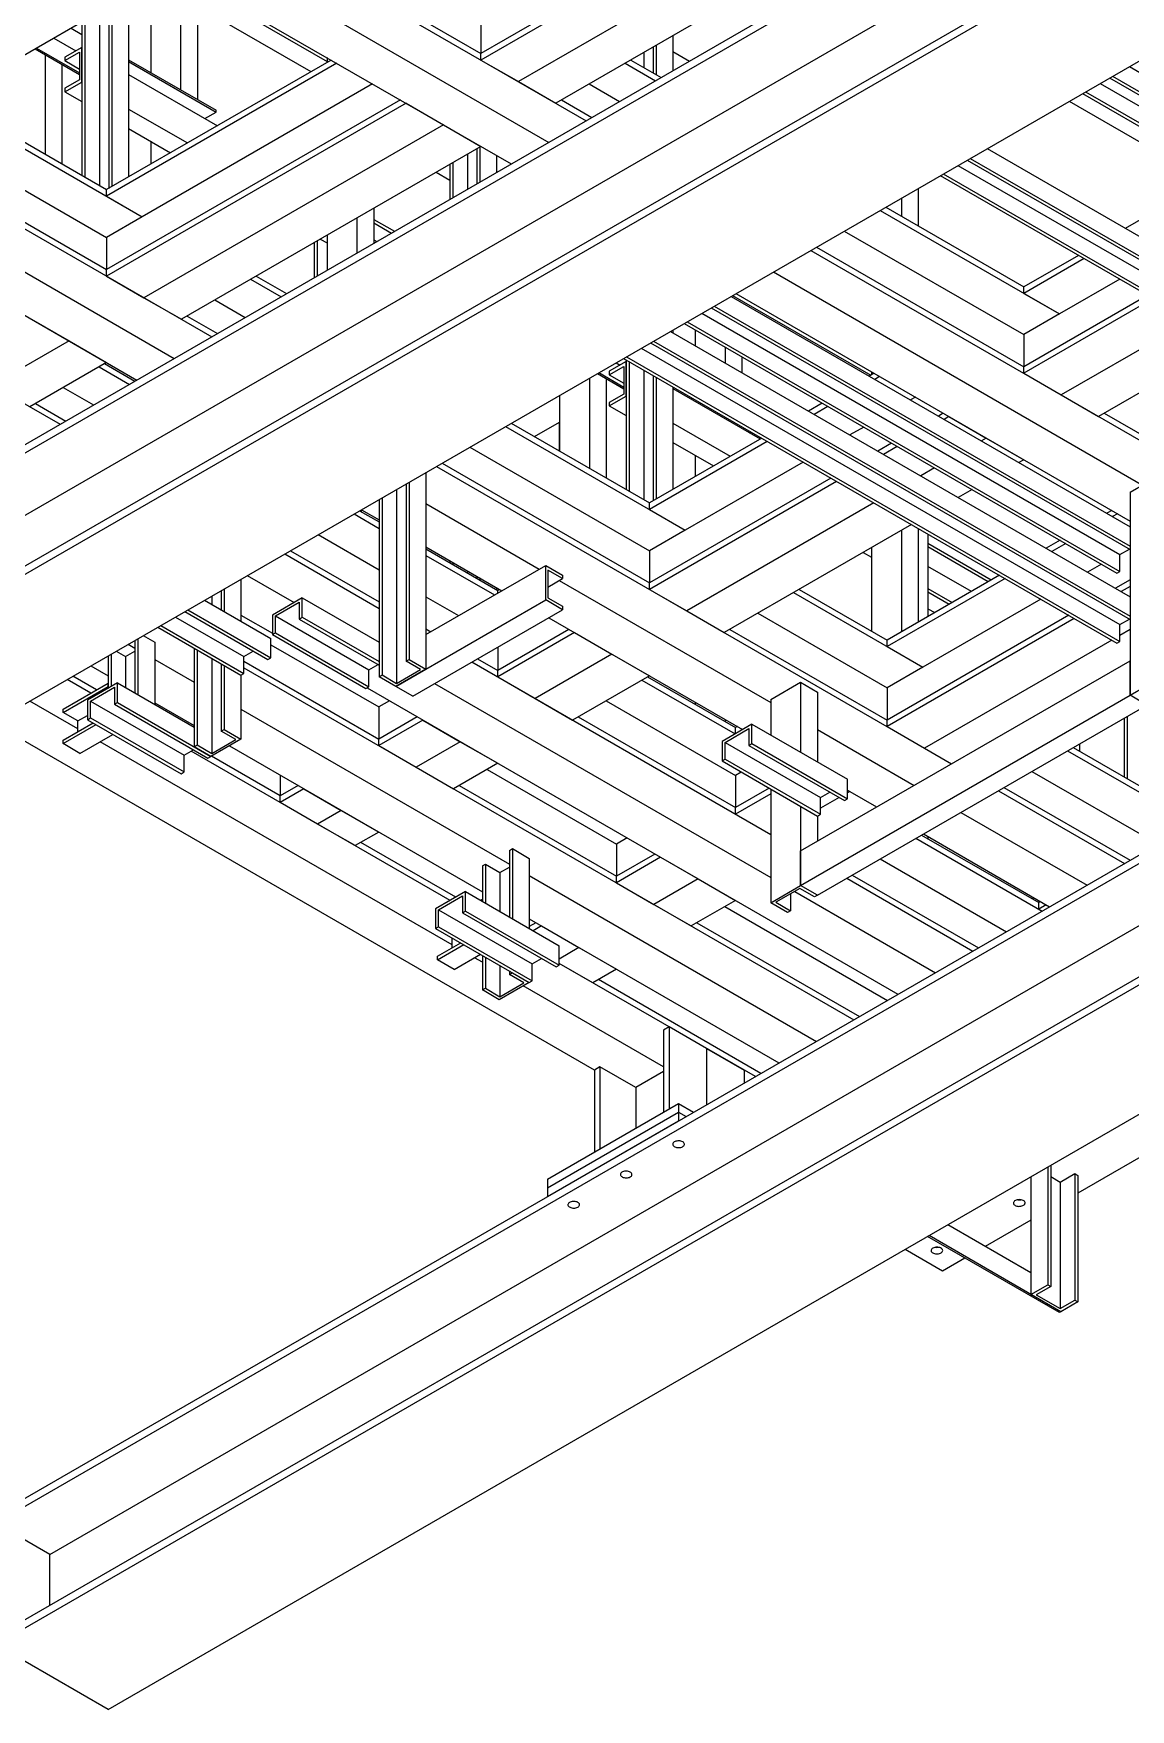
# Model space of a CAD drawing. Header units: millimetres. Extents: x 0 to 16187, y -20471 to 6290.
# Drawn here: x 7737.7 to 7841.3, y 2769.7 to 2928 of the extents above; entities that cross this region are included whole.
import ezdxf

# ---------------------------------------------------------------- set-up
doc = ezdxf.new("R2010")
doc.units = ezdxf.units.MM

msp = doc.modelspace()

# ---------------------------------------------------------------- linework, layer by layer
at = {"color": 7, "linetype": 'Continuous', "lineweight": 25}
for p, q in [((7856.23176, 2994.9118), (7684.36946, 2895.6978)), ((7647.90042, 2837.82282), (7835.81405, 2946.30304)), ((7647.90042, 2837.0471), (7835.81405, 2945.52733)), ((7653.00927, 2834.09783), (7840.9229, 2942.57806)), ((7758.49201, 2938.48784), (7779.91726, 2926.11931)), ((7803.78203, 2939.89615), (7779.91726, 2926.11931)), ((7804.31244, 2939.58995), (7779.91726, 2925.50691)), ((7757.96159, 2938.18164), (7789.85372, 2919.77071)), ((7807.84798, 2937.54893), (7783.45279, 2923.46589)), ((7754.42606, 2936.14062), (7786.31818, 2917.72969)), ((7811.38351, 2935.50791), (7786.98833, 2921.42487)), ((7647.90042, 2826.35042), (7835.81405, 2934.83065)), ((7647.90042, 2825.5747), (7835.81405, 2934.05493)), ((7750.57761, 2933.91896), (7765.38621, 2925.37014)), ((7750.89053, 2934.0996), (7782.78265, 2915.68867)), ((7748.73385, 2932.85458), (7748.73385, 2924.32975)), ((7748.98662, 2933.0005), (7763.87007, 2924.40847)), ((7744.77405, 2930.56864), (7744.77405, 2913.38457)), ((7745.05689, 2930.73192), (7745.05689, 2913.54785)), ((7746.64788, 2931.65038), (7746.64788, 2914.46631)), ((7751.56228, 2931.51361), (7751.56228, 2922.69693)), ((7753.15327, 2930.59515), (7753.15327, 2921.77847)), ((7742.22847, 2929.0991), (7742.22847, 2914.60918)), ((7742.51131, 2929.26238), (7742.51131, 2914.4459)), ((7743.89017, 2930.05838), (7743.89017, 2913.6499)), ((7779.91726, 2929.16156), (7779.91726, 2926.11931)), ((7658.50702, 2819.45164), (7846.42065, 2927.93187)), ((7739.58254, 2927.57164), (7741.66491, 2926.36951)), ((7741.20889, 2928.51051), (7742.22847, 2927.92192)), ((7798.05455, 2927.81326), (7798.05455, 2924.50495)), ((7737.81451, 2926.55098), (7742.01634, 2924.12532)), ((7737.95593, 2926.63262), (7742.01634, 2924.2886)), ((7738.76364, 2926.00305), (7738.76364, 2916.60938)), ((7742.22847, 2926.69484), (7740.63748, 2925.77639)), ((7740.63748, 2925.44977), (7742.01634, 2926.24577)), ((7740.63748, 2925.77639), (7740.63748, 2925.44977)), ((7742.01634, 2926.24577), (7742.01634, 2923.63284)), ((7742.22847, 2923.42868), (7742.22847, 2926.69484)), ((7779.91726, 2925.50691), (7779.91726, 2926.11931)), ((7795.29683, 2926.22126), (7795.29683, 2924.79388)), ((7796.18072, 2926.73152), (7796.18072, 2924.28362)), ((7796.46356, 2926.8948), (7796.46356, 2924.12034)), ((7798.05455, 2926.31223), (7799.61987, 2925.40859)), ((7740.35463, 2925.08459), (7740.35463, 2915.69093)), ((7740.63748, 2925.44977), (7742.01634, 2924.65377)), ((7765.77397, 2925.50757), (7744.56192, 2913.26211)), ((7766.30439, 2925.20137), (7744.56192, 2912.64971)), ((7746.64788, 2925.53395), (7754.92103, 2920.75796)), ((7746.64788, 2925.37064), (7754.92103, 2920.59466)), ((7765.38621, 2925.73142), (7765.38621, 2925.28372)), ((7779.91726, 2925.50691), (7783.45279, 2923.46589)), ((7793.53013, 2925.20137), (7796.39552, 2923.54721)), ((7794.06054, 2925.50757), (7796.92594, 2923.85341)), ((7841.15465, 2924.89187), (7884.74584, 2899.72721)), ((7742.01634, 2923.63284), (7740.63748, 2922.83684)), ((7740.63748, 2922.51022), (7742.22847, 2923.42868)), ((7740.63748, 2922.83684), (7740.63748, 2922.51022)), ((7746.64788, 2924.14357), (7755.02954, 2919.30494)), ((7769.68083, 2923.25219), (7747.93835, 2910.70053)), ((7783.45279, 2923.46589), (7786.98833, 2921.42487)), ((7790.15369, 2923.25219), (7793.01908, 2921.59804)), ((7838.3969, 2923.29986), (7883.79125, 2897.09426)), ((7839.28056, 2923.80998), (7886.05399, 2896.80826)), ((7839.5634, 2923.97326), (7886.33683, 2896.97154)), ((7729.14806, 2921.54794), (7747.93835, 2910.70053)), ((7729.67847, 2921.85414), (7744.56192, 2913.26211)), ((7740.63748, 2922.51022), (7742.22847, 2921.59176)), ((7772.31577, 2921.73107), (7744.56192, 2905.70911)), ((7772.84619, 2921.42487), (7744.56192, 2905.0967)), ((7772.84619, 2921.42487), (7776.38173, 2919.38384)), ((7787.51874, 2921.73107), (7790.38413, 2920.07691)), ((7835.46383, 2921.60663), (7871.31081, 2900.91261)), ((7836.73497, 2922.34045), (7883.5084, 2895.33872)), ((7837.01782, 2922.50373), (7883.79125, 2895.502)), ((7725.77162, 2919.59877), (7744.56192, 2908.75136)), ((7746.64788, 2920.87741), (7752.20066, 2917.67186)), ((7753.85824, 2919.98112), (7754.92103, 2920.59466)), ((7754.92103, 2920.59466), (7754.92103, 2920.75796)), ((7723.13667, 2918.07764), (7744.56192, 2905.70911)), ((7746.64788, 2919.04049), (7750.60967, 2916.7534)), ((7776.38173, 2919.38384), (7748.09745, 2903.05568)), ((7748.73385, 2917.83629), (7748.73385, 2915.67051)), ((7776.38173, 2919.38384), (7779.91726, 2917.34282)), ((7722.60625, 2917.77144), (7754.49838, 2899.36051)), ((7779.91726, 2917.34282), (7751.63299, 2901.01466)), ((7778.64447, 2916.60806), (7778.64447, 2913.29975)), ((7779.52835, 2917.11831), (7779.52835, 2913.81)), ((7779.81119, 2917.28159), (7779.81119, 2913.97328)), ((7781.40218, 2916.4856), (7781.40218, 2914.89174)), ((7827.71962, 2917.136), (7871.31081, 2891.97134)), ((7719.07072, 2915.73042), (7750.96285, 2897.31949)), ((7775.68223, 2914.898), (7776.98277, 2914.14721)), ((7776.98277, 2915.64878), (7776.98277, 2912.34047)), ((7777.26561, 2915.81206), (7777.26561, 2912.50375)), ((7823.58279, 2914.74785), (7870.35622, 2887.74613)), ((7824.96187, 2915.54398), (7870.35622, 2889.33838)), ((7825.84553, 2916.05411), (7872.61896, 2889.05238)), ((7826.12837, 2916.21739), (7872.9018, 2889.21566)), ((7715.53519, 2913.6894), (7747.42731, 2895.27847)), ((7744.56192, 2912.64971), (7744.56192, 2913.26211)), ((7821.2123, 2913.3794), (7821.2123, 2909.8332)), ((7823.29994, 2914.58457), (7870.07337, 2887.58284)), ((7848.50547, 2914.07786), (7840.76126, 2909.60722)), ((7744.56192, 2912.64971), (7747.93835, 2910.70053)), ((7769.80563, 2911.50551), (7769.80563, 2908.1972)), ((7818.14086, 2911.6063), (7831.1825, 2904.07752)), ((7819.6213, 2912.46094), (7819.6213, 2910.75166)), ((7747.93835, 2910.70053), (7744.56192, 2908.75136)), ((7768.21464, 2910.58705), (7768.21464, 2907.27874)), ((7769.80563, 2910.4535), (7771.75986, 2909.32535)), ((7769.80563, 2910.12688), (7771.47697, 2909.16204)), ((7817.61045, 2911.30009), (7834.55894, 2901.51594)), ((7708.28734, 2909.50531), (7740.17947, 2891.09437)), ((7744.56192, 2908.75136), (7744.56192, 2905.70911)), ((7764.46698, 2908.42357), (7764.46698, 2905.11526)), ((7764.75295, 2908.58866), (7765.38621, 2908.22308)), ((7765.38621, 2908.95423), (7765.38621, 2905.64592)), ((7769.80563, 2908.53489), (7770.09811, 2908.36604)), ((7814.23401, 2909.35092), (7831.1825, 2899.56677)), ((7764.18413, 2908.26028), (7764.18413, 2904.95197)), ((7811.06865, 2907.52359), (7876.05004, 2870.01064)), ((7811.59906, 2907.8298), (7831.1825, 2896.52452)), ((7836.34158, 2907.05579), (7831.1825, 2904.07752)), ((7836.872, 2906.74959), (7831.1825, 2903.46511)), ((7744.56192, 2905.0967), (7744.56192, 2905.70911)), ((7807.53311, 2905.48257), (7842.39014, 2885.36004)), ((7744.56192, 2905.0967), (7748.09745, 2903.05568)), ((7758.17479, 2904.79116), (7761.04018, 2903.13701)), ((7758.7052, 2905.09737), (7761.5706, 2903.44321)), ((7831.1825, 2903.46511), (7831.1825, 2904.07752)), ((7840.24843, 2904.80042), (7834.55894, 2901.51594)), ((7748.09745, 2903.05568), (7751.63299, 2901.01466)), ((7754.79835, 2902.84199), (7757.66375, 2901.18783)), ((7801.66341, 2902.09406), (7841.22342, 2879.25656)), ((7801.94625, 2902.25735), (7841.22342, 2879.58312)), ((7803.5375, 2903.17595), (7841.22342, 2881.42034)), ((7803.68467, 2903.26091), (7816.7263, 2895.73214)), ((7803.99758, 2903.44155), (7841.22342, 2881.95153)), ((7831.1825, 2903.46511), (7834.55894, 2901.51594)), ((7842.88338, 2903.27929), (7831.1825, 2896.52452)), ((7843.4138, 2902.97309), (7831.1825, 2895.91211)), ((7737.49085, 2901.01466), (7741.02639, 2898.97364)), ((7752.1634, 2901.32087), (7755.0288, 2899.66671)), ((7799.11782, 2900.62453), (7839.98598, 2877.03184)), ((7799.40067, 2900.78781), (7840.26882, 2877.19513)), ((7800.77975, 2901.58394), (7840.26882, 2878.78738)), ((7834.55894, 2901.51594), (7831.1825, 2899.56677)), ((7846.94933, 2900.93207), (7834.71803, 2893.87109)), ((7741.02639, 2898.97364), (7733.77854, 2894.78955)), ((7741.02639, 2898.97364), (7744.56192, 2896.93262)), ((7796.21775, 2898.95036), (7841.22342, 2872.96914)), ((7797.809, 2899.86896), (7841.22342, 2874.80636)), ((7798.05455, 2900.01071), (7798.05455, 2899.72721)), ((7800.14051, 2900.03414), (7800.14051, 2898.52301)), ((7831.1825, 2899.56677), (7831.1825, 2896.52452)), ((7850.48487, 2898.89105), (7838.25357, 2891.83007)), ((7793.38933, 2897.31754), (7839.98598, 2870.41786)), ((7793.67217, 2897.48082), (7840.26882, 2870.58115)), ((7795.05125, 2898.27695), (7840.26882, 2872.1734)), ((7795.93491, 2898.78707), (7841.22342, 2872.64258)), ((7802.96894, 2898.40133), (7802.96894, 2896.8902)), ((7804.55993, 2897.48287), (7804.55993, 2895.97174)), ((7734.09674, 2788.06274), (7922.01037, 2896.54297)), ((7734.09674, 2787.28703), (7922.01037, 2895.76726)), ((7744.56192, 2896.93262), (7737.31408, 2892.74853)), ((7743.85588, 2896.52503), (7746.72127, 2894.87088)), ((7744.38629, 2896.83123), (7747.25168, 2895.17708)), ((7790.92156, 2895.89293), (7793.423, 2894.44888)), ((7791.06298, 2895.97457), (7793.423, 2894.61216)), ((7793.63513, 2897.01841), (7792.04414, 2896.09995)), ((7792.04414, 2895.77333), (7793.423, 2896.56933)), ((7792.04414, 2896.09995), (7792.04414, 2895.77333)), ((7792.04414, 2895.77333), (7793.423, 2894.97734)), ((7792.68959, 2896.91359), (7793.07158, 2896.69308)), ((7793.423, 2896.56933), (7793.423, 2893.9564)), ((7793.63513, 2897.17564), (7793.63513, 2884.93275)), ((7793.63513, 2893.75225), (7793.63513, 2897.01841)), ((7793.91797, 2897.01236), (7793.91797, 2884.76947)), ((7795.29683, 2896.21636), (7795.29683, 2883.97347)), ((7796.18072, 2895.70611), (7796.18072, 2883.87142)), ((7817.03922, 2895.91278), (7816.57914, 2895.64718)), ((7816.79288, 2896.05498), (7816.79288, 2895.77057)), ((7831.1825, 2895.91211), (7831.1825, 2896.52452)), ((7831.1825, 2895.91211), (7834.71803, 2893.87109)), ((7740.47944, 2894.57586), (7743.34483, 2892.9217)), ((7790.17031, 2895.45924), (7790.17031, 2886.93295)), ((7791.7613, 2895.40816), (7791.7613, 2886.01449)), ((7796.46356, 2895.54282), (7796.46356, 2884.0347)), ((7798.05455, 2894.62436), (7798.05455, 2884.95316)), ((7798.05455, 2894.46713), (7806.29478, 2889.71015)), ((7817.56963, 2895.60657), (7817.10955, 2895.34097)), ((7737.84449, 2893.05473), (7740.70988, 2891.40058)), ((7739.20559, 2784.33775), (7927.11921, 2892.81798)), ((7787.34188, 2893.82642), (7787.34188, 2888.56577)), ((7793.423, 2893.9564), (7792.04414, 2893.1604)), ((7792.04414, 2892.83379), (7793.63513, 2893.75225)), ((7792.04414, 2893.1604), (7792.04414, 2892.83379)), ((7792.04414, 2892.83379), (7793.63513, 2891.91533)), ((7812.15946, 2893.09575), (7810.85064, 2892.34019)), ((7812.68988, 2892.78955), (7811.38106, 2892.03398)), ((7820.94607, 2893.6574), (7820.48599, 2893.3918)), ((7834.71803, 2893.87109), (7838.25357, 2891.83007)), ((7782.78552, 2891.19609), (7795.82716, 2883.66732)), ((7784.96716, 2889.93666), (7787.34188, 2891.30756)), ((7787.34188, 2888.56577), (7787.34188, 2891.30756)), ((7798.05455, 2891.20097), (7803.4659, 2888.07707)), ((7823.58102, 2892.13627), (7823.12094, 2891.87068)), ((7824.11143, 2891.83007), (7823.65135, 2891.56447)), ((7824.11143, 2891.83007), (7827.64697, 2889.78905)), ((7838.78398, 2892.13627), (7853.63314, 2883.56404)), ((7782.25511, 2890.88989), (7799.2036, 2881.10574)), ((7806.43096, 2889.78876), (7795.82716, 2883.66732)), ((7806.96138, 2889.48256), (7795.82716, 2883.05491)), ((7798.05455, 2889.36405), (7801.87491, 2887.15861)), ((7805.26491, 2890.30468), (7805.40109, 2890.3833)), ((7816.06631, 2890.84038), (7814.75749, 2890.08481)), ((7827.64697, 2889.78905), (7827.18689, 2889.52345)), ((7827.64697, 2889.78905), (7831.1825, 2887.74803)), ((7778.87867, 2888.94072), (7795.82716, 2879.15656)), ((7800.14051, 2888.15985), (7800.14051, 2886.15736)), ((7818.70126, 2889.31925), (7817.39244, 2888.56369)), ((7819.23168, 2889.01305), (7817.92286, 2888.25748)), ((7831.1825, 2887.74803), (7830.72242, 2887.48243)), ((7774.72002, 2886.53998), (7774.72002, 2867.96743)), ((7775.71331, 2887.11339), (7824.36116, 2859.02958)), ((7776.24372, 2887.41959), (7795.82716, 2876.11431)), ((7810.33782, 2887.53339), (7799.2036, 2881.10574)), ((7822.76721, 2886.97203), (7821.45839, 2886.21646)), ((7841.22342, 2884.6865), (7844.05184, 2886.31932)), ((7734.09674, 2776.59034), (7922.01037, 2885.07057)), ((7771.96231, 2884.94798), (7771.96231, 2866.62035)), ((7772.84619, 2885.45824), (7772.84619, 2868.7226)), ((7773.12903, 2885.62152), (7773.12903, 2868.88588)), ((7812.97277, 2886.01226), (7795.82716, 2876.11431)), ((7813.50318, 2885.70606), (7795.82716, 2875.50191)), ((7826.30275, 2884.93101), (7824.99393, 2884.17544)), ((7841.22342, 2884.6865), (7841.22342, 2865.49779)), ((7734.09674, 2775.81463), (7922.01037, 2884.29486)), ((7768.60355, 2883.00902), (7768.60355, 2882.85091)), ((7768.64224, 2883.03135), (7770.30061, 2882.07399)), ((7770.30061, 2883.9887), (7770.30061, 2867.25307)), ((7770.58345, 2884.15199), (7770.58345, 2867.41635)), ((7774.72002, 2883.60476), (7785.43493, 2877.41917)), ((7795.82716, 2883.05491), (7795.82716, 2883.66732)), ((7795.82716, 2883.05491), (7799.2036, 2881.10574)), ((7817.03872, 2883.66504), (7799.3627, 2873.46089)), ((7767.9362, 2882.62376), (7770.30061, 2881.25881)), ((7768.46661, 2882.92996), (7770.30061, 2881.87122)), ((7820.57425, 2881.62402), (7802.89823, 2871.41987)), ((7839.48986, 2882.9523), (7839.02978, 2882.6867)), ((7840.02027, 2882.64609), (7839.56019, 2882.3805)), ((7764.55976, 2880.67458), (7770.30061, 2877.36046)), ((7799.2036, 2881.10574), (7795.82716, 2879.15656)), ((7819.6213, 2881.07389), (7819.6213, 2871.48243)), ((7821.2123, 2881.25568), (7821.2123, 2872.40089)), ((7822.13153, 2880.72502), (7822.13153, 2872.93155)), ((7828.1131, 2876.38463), (7822.13153, 2879.83772)), ((7834.6101, 2880.13527), (7833.30128, 2879.37971)), ((7835.14052, 2879.82907), (7833.8317, 2879.07351)), ((7761.39439, 2878.84726), (7770.30061, 2873.70581)), ((7761.92481, 2879.15346), (7770.30061, 2874.31822)), ((7774.72002, 2879.52272), (7781.8994, 2875.37815)), ((7774.72002, 2879.31994), (7781.50825, 2875.40118)), ((7774.72002, 2878.70754), (7781.19336, 2874.97056)), ((7795.82716, 2879.15656), (7795.82716, 2876.11431)), ((7816.01819, 2878.99386), (7816.79288, 2878.54665)), ((7816.79288, 2879.44108), (7816.79288, 2871.56407)), ((7827.83021, 2876.22133), (7822.13153, 2879.5111)), ((7840.26882, 2878.78738), (7841.15248, 2879.29751)), ((7840.26882, 2877.19513), (7840.26882, 2878.78738)), ((7744.70334, 2769.69157), (7932.61697, 2878.1718)), ((7757.85886, 2876.80624), (7762.27719, 2874.25559)), ((7774.72002, 2871.23359), (7786.03373, 2877.76485)), ((7776.98277, 2878.21647), (7776.98277, 2878.01369)), ((7777.26561, 2878.05318), (7777.26561, 2877.85041)), ((7778.64447, 2877.25719), (7778.64447, 2877.05441)), ((7779.52835, 2876.74693), (7779.52835, 2876.54416)), ((7786.03373, 2877.76485), (7787.62472, 2876.84639)), ((7786.03373, 2874.49869), (7786.03373, 2877.76485)), ((7787.62472, 2876.51978), (7786.24586, 2877.31578)), ((7786.24586, 2877.31578), (7786.24586, 2874.70285)), ((7787.62472, 2876.84639), (7787.62472, 2876.51978)), ((7828.88161, 2876.82828), (7818.2778, 2870.70684)), ((7826.23922, 2875.30287), (7822.13153, 2877.67418)), ((7838.51695, 2877.8799), (7837.20813, 2877.12433)), ((7839.98598, 2877.03184), (7840.26882, 2877.19513)), ((7755.38065, 2875.3756), (7755.38065, 2873.58174)), ((7755.6635, 2875.53888), (7755.6635, 2873.41846)), ((7757.25449, 2876.45734), (7757.25449, 2872.5)), ((7779.81119, 2876.58365), (7779.81119, 2876.38087)), ((7781.40218, 2875.66519), (7781.40218, 2875.46242)), ((7781.68388, 2875.50257), (7781.50825, 2875.40118)), ((7781.50825, 2875.15235), (7781.50825, 2875.40118)), ((7786.24586, 2875.72378), (7787.62472, 2876.51978)), ((7787.30881, 2876.33741), (7807.28229, 2864.80696)), ((7795.82716, 2875.50191), (7795.82716, 2876.11431)), ((7795.82716, 2875.50191), (7799.3627, 2873.46089)), ((7809.44003, 2875.19637), (7821.65424, 2868.14526)), ((7809.97045, 2875.50257), (7818.2778, 2870.70684)), ((7829.41202, 2876.52208), (7818.2778, 2870.09443)), ((7822.13153, 2875.5917), (7824.43554, 2874.26163)), ((7822.13153, 2875.26509), (7824.15266, 2874.09832)), ((7841.22342, 2876.40006), (7839.84308, 2875.60321)), ((7841.22342, 2875.78765), (7840.3735, 2875.297)), ((7752.23571, 2873.56006), (7760.08291, 2869.02997)), ((7753.82696, 2874.47867), (7760.08291, 2870.86719)), ((7754.49677, 2874.86534), (7754.49677, 2874.092)), ((7763.05276, 2874.70332), (7760.22434, 2873.07051)), ((7760.50718, 2872.98883), (7762.76992, 2874.29508)), ((7762.76992, 2874.29508), (7762.76992, 2872.70282)), ((7763.05276, 2872.86611), (7763.05276, 2874.70332)), ((7763.05276, 2874.70332), (7770.30061, 2870.51923)), ((7771.8916, 2866.33461), (7786.03373, 2874.49869)), ((7773.48259, 2865.41615), (7787.62472, 2873.58023)), ((7774.72002, 2874.80919), (7777.81692, 2873.02139)), ((7787.62472, 2873.58023), (7786.03373, 2874.49869)), ((7786.24586, 2874.70285), (7787.62472, 2873.90685)), ((7787.62472, 2873.90685), (7787.62472, 2873.58023)), ((7832.78846, 2874.57291), (7821.65424, 2868.14526)), ((7822.13153, 2873.67309), (7822.7738, 2873.30232)), ((7749.40729, 2871.92725), (7757.25449, 2867.39715)), ((7749.69013, 2872.09053), (7757.53733, 2867.56044)), ((7751.06921, 2872.88666), (7757.53733, 2869.15269)), ((7751.95287, 2873.39678), (7759.80007, 2868.86669)), ((7757.25449, 2873.07309), (7760.22434, 2871.35864)), ((7760.22434, 2873.07051), (7760.22434, 2871.23329)), ((7760.50718, 2871.39657), (7760.50718, 2872.98883)), ((7760.50718, 2872.98883), (7769.34601, 2867.88628)), ((7762.76992, 2872.70282), (7763.05276, 2872.86611)), ((7762.76992, 2872.70282), (7770.30061, 2868.35545)), ((7763.05276, 2872.86611), (7770.30061, 2868.68201)), ((7786.31928, 2872.82661), (7804.63203, 2862.25488)), ((7799.3627, 2873.46089), (7802.89823, 2871.41987)), ((7806.0636, 2873.2472), (7818.2778, 2866.19608)), ((7835.42341, 2873.05178), (7818.2778, 2863.15384)), ((7835.95382, 2872.74558), (7818.2778, 2862.54143)), ((7840.26882, 2872.1734), (7841.15248, 2872.68353)), ((7840.26882, 2870.58115), (7840.26882, 2872.1734)), ((7747.24893, 2870.68125), (7747.24893, 2865.70242)), ((7747.53177, 2870.84453), (7747.53177, 2865.53914)), ((7748.03008, 2871.1322), (7749.12276, 2870.50141)), ((7749.12276, 2870.50141), (7749.12276, 2864.62068)), ((7760.08291, 2869.02997), (7760.08291, 2870.86719)), ((7760.22434, 2871.23329), (7760.50718, 2871.39657)), ((7760.22434, 2871.23329), (7769.06317, 2866.13074)), ((7760.50718, 2871.39657), (7769.34601, 2866.29402)), ((7774.72002, 2871.76694), (7775.18197, 2871.50027)), ((7788.22568, 2871.72607), (7781.50825, 2867.84818)), ((7788.75609, 2871.41987), (7781.50825, 2867.23578)), ((7788.75609, 2871.41987), (7792.29163, 2869.37885)), ((7803.42865, 2871.72607), (7818.2778, 2863.15384)), ((7818.2778, 2870.09443), (7818.2778, 2870.70684)), ((7839.48936, 2870.70456), (7821.81334, 2860.50041)), ((7839.98598, 2870.41786), (7840.26882, 2870.58115)), ((7841.22342, 2871.70561), (7840.26882, 2871.15454)), ((7744.70334, 2869.21172), (7744.70334, 2866.15145)), ((7744.98618, 2869.375), (7744.98618, 2866.31473)), ((7745.48449, 2869.66267), (7746.36504, 2869.15434)), ((7746.36504, 2869.15434), (7747.24893, 2869.66459)), ((7746.36504, 2869.15434), (7746.36504, 2866.21268)), ((7746.61586, 2870.31579), (7747.24893, 2869.95033)), ((7749.12276, 2868.86859), (7752.83507, 2866.72552)), ((7752.83507, 2869.94843), (7752.83507, 2860.6404)), ((7753.11791, 2869.78515), (7753.11791, 2860.80368)), ((7754.49677, 2868.98915), (7754.49677, 2860.00768)), ((7757.53733, 2869.15269), (7758.42099, 2869.66282)), ((7757.53733, 2867.56044), (7757.53733, 2869.15269)), ((7759.80007, 2868.86669), (7760.08291, 2869.02997)), ((7760.08291, 2870.27812), (7770.26525, 2864.39999)), ((7772.84619, 2868.7226), (7773.12903, 2868.88588)), ((7773.12903, 2868.88588), (7774.72002, 2867.96743)), ((7779.60185, 2868.94872), (7781.50825, 2867.84818)), ((7781.50825, 2870.04927), (7781.50825, 2867.84818)), ((7792.29163, 2869.37885), (7785.04378, 2865.19476)), ((7792.29163, 2869.37885), (7795.82716, 2867.33783)), ((7810.11072, 2850.80298), (7841.22342, 2868.76395)), ((7818.2778, 2870.09443), (7821.65424, 2868.14526)), ((7841.22342, 2865.49779), (7841.22342, 2868.76395)), ((7743.60785, 2866.01096), (7741.38336, 2867.29513)), ((7743.08033, 2868.27477), (7744.70334, 2867.33783)), ((7755.38065, 2868.47889), (7755.38065, 2862.10993)), ((7755.6635, 2868.31561), (7755.6635, 2862.27321)), ((7757.25449, 2867.39715), (7757.53733, 2867.56044)), ((7757.25449, 2867.39715), (7757.25449, 2861.35475)), ((7757.53733, 2868.70541), (7770.26525, 2861.35774)), ((7757.53733, 2868.09301), (7815.13279, 2834.84386)), ((7769.34601, 2867.88628), (7770.22967, 2868.3964)), ((7769.34601, 2866.29402), (7769.34601, 2867.88628)), ((7770.30061, 2867.25307), (7770.58345, 2867.41635)), ((7771.8916, 2866.33461), (7770.30061, 2867.25307)), ((7770.58345, 2867.41635), (7771.96231, 2866.62035)), ((7774.72002, 2867.96743), (7771.8916, 2866.33461)), ((7771.96231, 2866.62035), (7774.22505, 2867.92661)), ((7774.22505, 2867.92661), (7772.84619, 2868.7226)), ((7779.07143, 2868.64252), (7807.28229, 2852.35674)), ((7781.50825, 2867.23578), (7781.50825, 2867.84818)), ((7781.50825, 2867.23578), (7785.04378, 2865.19476)), ((7795.82716, 2867.33783), (7788.57932, 2863.15374)), ((7795.65153, 2867.23644), (7803.95889, 2862.44071)), ((7821.65424, 2868.14526), (7818.2778, 2866.19608)), ((7740.4607, 2864.19415), (7744.70334, 2866.64337)), ((7740.4607, 2863.86753), (7744.70334, 2866.31675)), ((7743.07744, 2865.70476), (7740.85294, 2866.98893)), ((7745.58722, 2866.6617), (7742.7588, 2865.02889)), ((7743.04164, 2864.94721), (7745.30438, 2866.25346)), ((7744.70334, 2866.31675), (7744.70334, 2866.64337)), ((7745.30438, 2866.25346), (7745.30438, 2864.6612)), ((7745.58722, 2864.82449), (7745.58722, 2866.6617)), ((7745.58722, 2866.6617), (7752.83507, 2862.47761)), ((7769.06317, 2866.13074), (7769.34601, 2866.29402)), ((7769.17174, 2866.19341), (7819.30472, 2837.25226)), ((7773.48259, 2865.41615), (7771.8916, 2866.33461)), ((7775.5359, 2866.6015), (7807.28229, 2848.2747)), ((7795.12112, 2866.93024), (7803.92599, 2861.84729)), ((7807.28229, 2865.09271), (7810.11072, 2866.72552)), ((7810.11072, 2866.72552), (7810.11072, 2860.11101)), ((7810.11072, 2866.72552), (7811.70171, 2865.80706)), ((7811.70171, 2865.80706), (7811.70171, 2859.19255)), ((7818.2778, 2866.19608), (7818.2778, 2863.15384)), ((7841.22342, 2865.49779), (7844.05184, 2867.13061)), ((7741.83956, 2862.33733), (7737.31741, 2864.94791)), ((7740.4607, 2863.86753), (7740.4607, 2864.19415)), ((7742.7588, 2865.02889), (7742.7588, 2863.19167)), ((7743.04164, 2863.35495), (7743.04164, 2864.94721)), ((7743.04164, 2864.94721), (7751.88048, 2859.84466)), ((7745.30438, 2864.6612), (7745.58722, 2864.82449)), ((7745.30438, 2864.6612), (7754.14322, 2859.55865)), ((7745.58722, 2864.82449), (7754.42606, 2859.72194)), ((7749.12276, 2864.78655), (7752.83507, 2862.64348)), ((7757.25449, 2864.17425), (7782.60426, 2849.54013)), ((7771.27182, 2864.98106), (7770.26525, 2864.39999)), ((7770.26525, 2864.39999), (7770.26525, 2861.35774)), ((7785.04378, 2865.19476), (7788.57932, 2863.15374)), ((7791.74468, 2864.98106), (7803.95889, 2857.92995)), ((7800.14051, 2864.84778), (7800.14051, 2864.64501)), ((7807.28229, 2865.09271), (7807.28229, 2861.74383)), ((7810.11072, 2847.53681), (7841.22342, 2865.49779)), ((7811.70171, 2846.61835), (7842.81441, 2864.57933)), ((7842.81441, 2864.57933), (7841.22342, 2865.49779)), ((7790.62993, 2830.08921), (7733.78187, 2862.90689)), ((7741.83956, 2863.07153), (7740.4607, 2863.86753)), ((7740.4607, 2861.2546), (7743.28748, 2862.88647)), ((7740.4607, 2860.92798), (7743.57037, 2862.72316)), ((7741.83956, 2863.07153), (7742.7588, 2863.6022)), ((7741.83956, 2862.0506), (7741.83956, 2863.07153)), ((7742.7588, 2863.19167), (7743.04164, 2863.35495)), ((7742.7588, 2863.19167), (7751.59763, 2858.08912)), ((7743.04164, 2863.35495), (7751.88048, 2858.2524)), ((7773.90677, 2863.45994), (7770.26525, 2861.35774)), ((7774.43718, 2863.15374), (7770.26525, 2860.74533)), ((7774.43718, 2863.15374), (7777.97272, 2861.11272)), ((7789.10973, 2863.45994), (7803.95889, 2854.8877)), ((7805.51452, 2862.76434), (7802.6861, 2861.13152)), ((7802.96894, 2863.21497), (7802.96894, 2863.01219)), ((7804.13452, 2862.54209), (7803.95889, 2862.44071)), ((7803.95889, 2861.86629), (7803.95889, 2862.44071)), ((7805.51452, 2860.92712), (7805.51452, 2862.76434)), ((7805.51452, 2862.76434), (7814.53014, 2857.55973)), ((7818.2778, 2862.54143), (7818.2778, 2863.15384)), ((7818.2778, 2862.54143), (7821.81334, 2860.50041)), ((7840.69309, 2857.76677), (7840.69309, 2863.35472)), ((7840.97593, 2857.60349), (7840.97593, 2863.518)), ((7740.4607, 2860.92798), (7740.4607, 2861.2546)), ((7742.05169, 2860.00952), (7740.4607, 2860.92798)), ((7742.05169, 2860.00952), (7745.16136, 2861.8047)), ((7777.1949, 2841.92713), (7743.96178, 2861.1122)), ((7757.25449, 2861.35475), (7754.42606, 2859.72194)), ((7754.49677, 2860.00768), (7756.75951, 2861.31393)), ((7755.38065, 2862.10993), (7755.6635, 2862.27321)), ((7756.75951, 2861.31393), (7755.38065, 2862.10993)), ((7755.6635, 2862.27321), (7757.25449, 2861.35475)), ((7770.26525, 2860.74533), (7770.26525, 2861.35774)), ((7777.97272, 2861.11272), (7773.80079, 2858.70431)), ((7777.97272, 2861.11272), (7781.50825, 2859.0717)), ((7802.6861, 2861.13152), (7802.6861, 2859.2943)), ((7802.96894, 2861.04984), (7805.23168, 2862.35609)), ((7802.96894, 2859.45759), (7802.96894, 2861.04984)), ((7802.96894, 2861.04984), (7811.98455, 2855.84524)), ((7805.23168, 2862.35609), (7805.23168, 2860.76384)), ((7805.23168, 2860.76384), (7805.51452, 2860.92712)), ((7805.51452, 2860.92712), (7814.53014, 2855.72252)), ((7811.70171, 2862.25569), (7820.82563, 2856.98856)), ((7836.45045, 2860.9055), (7836.45045, 2860.21599)), ((7751.88048, 2859.84466), (7752.76413, 2860.35478)), ((7751.88048, 2858.2524), (7751.88048, 2859.84466)), ((7777.01951, 2846.11041), (7752.5545, 2860.23376)), ((7752.83507, 2860.6404), (7753.11791, 2860.80368)), ((7754.42606, 2859.72194), (7752.83507, 2860.6404)), ((7753.11791, 2860.80368), (7754.49677, 2860.00768)), ((7754.14322, 2859.55865), (7754.42606, 2859.72194)), ((7760.9668, 2855.98985), (7754.464, 2859.74384)), ((7756.16097, 2860.72348), (7780.05868, 2846.92762)), ((7770.26525, 2860.74533), (7773.80079, 2858.70431)), ((7802.6861, 2859.2943), (7802.96894, 2859.45759)), ((7802.6861, 2859.2943), (7811.70171, 2854.0897)), ((7802.96894, 2859.45759), (7811.98455, 2854.25298)), ((7805.23168, 2860.76384), (7814.24729, 2855.55924)), ((7821.81334, 2860.50041), (7824.36116, 2859.02958)), ((7835.32284, 2860.25454), (7847.2365, 2853.37693)), ((7835.85326, 2860.56074), (7846.91563, 2854.17457)), ((7751.59763, 2858.08912), (7751.88048, 2858.2524)), ((7760.9668, 2857.94913), (7760.9668, 2855.98985)), ((7773.80079, 2858.70431), (7777.33632, 2856.66329)), ((7781.50825, 2859.0717), (7777.33632, 2856.66329)), ((7780.50169, 2858.49062), (7792.71589, 2851.43951)), ((7804.50418, 2858.24474), (7803.95889, 2857.92995)), ((7803.95889, 2857.92995), (7803.95889, 2854.8877)), ((7831.9464, 2858.30537), (7843.86006, 2851.42776)), ((7762.66377, 2856.96949), (7760.9668, 2855.98985)), ((7763.19418, 2856.66329), (7760.9668, 2855.37745)), ((7763.19418, 2856.66329), (7766.72972, 2854.62227)), ((7777.86674, 2856.96949), (7792.71589, 2848.39726)), ((7807.13913, 2856.72362), (7803.95889, 2854.8877)), ((7807.28229, 2856.19386), (7803.95889, 2854.2753)), ((7807.28229, 2856.64098), (7807.28229, 2845.904)), ((7811.98455, 2855.84524), (7812.86821, 2856.35536)), ((7814.53014, 2855.72252), (7814.53014, 2857.55973)), ((7814.53014, 2856.54083), (7814.74227, 2856.41837)), ((7814.53014, 2856.54083), (7817.29009, 2854.94754)), ((7814.74227, 2856.41837), (7814.53014, 2856.29591)), ((7814.74227, 2856.41837), (7817.29009, 2854.94754)), ((7828.78104, 2856.47804), (7840.6947, 2849.60043)), ((7829.31145, 2856.78424), (7841.22511, 2849.90664)), ((7760.9668, 2855.37745), (7760.9668, 2855.98985)), ((7764.50233, 2853.33643), (7760.9668, 2855.37745)), ((7766.72972, 2854.62227), (7764.50233, 2853.33643)), ((7766.72972, 2854.62227), (7770.26525, 2852.58125)), ((7803.95889, 2854.2753), (7803.95889, 2854.8877)), ((7810.11072, 2855.00816), (7810.11072, 2847.53681)), ((7813.75067, 2855.84593), (7811.98455, 2854.82637)), ((7811.98455, 2854.25298), (7811.98455, 2855.84524)), ((7814.24729, 2855.55924), (7814.53014, 2855.72252)), ((7768.03787, 2851.29541), (7764.50233, 2853.33643)), ((7803.95889, 2854.2753), (7807.28229, 2852.35674)), ((7811.70171, 2854.0897), (7811.98455, 2854.25298)), ((7811.70171, 2854.0897), (7811.70171, 2851.72143)), ((7825.2455, 2854.43702), (7837.15916, 2847.55941)), ((7770.26525, 2852.58125), (7768.03787, 2851.29541)), ((7777.54993, 2846.41662), (7768.56828, 2851.60161)), ((7793.72246, 2852.02058), (7792.71589, 2851.43951)), ((7792.71589, 2851.43951), (7792.71589, 2848.39726)), ((7821.00393, 2851.98841), (7832.91758, 2845.1108)), ((7821.53434, 2852.29461), (7832.59671, 2845.90844)), ((7821.70997, 2852.396), (7833.62363, 2845.51839)), ((7822.13153, 2852.15264), (7822.13153, 2851.94986)), ((7782.60426, 2850.84638), (7782.88711, 2851.00967)), ((7782.60426, 2850.84638), (7782.60426, 2844.55844)), ((7782.88711, 2851.00967), (7782.88711, 2844.39515)), ((7782.88711, 2851.00967), (7784.4781, 2850.09121)), ((7784.4781, 2850.09121), (7784.4781, 2843.4767)), ((7796.35741, 2850.49946), (7792.71589, 2848.39726)), ((7796.88782, 2850.19326), (7792.71589, 2847.78485)), ((7796.88782, 2850.19326), (7800.42336, 2848.15224)), ((7810.11072, 2847.53681), (7810.11072, 2850.80298)), ((7817.62749, 2850.03924), (7829.54115, 2843.16163)), ((7780.05868, 2849.37685), (7780.34152, 2849.54013)), ((7780.05868, 2849.37685), (7780.05868, 2846.02797)), ((7780.34152, 2849.54013), (7780.34152, 2845.86469)), ((7780.34152, 2849.54013), (7781.72038, 2848.74413)), ((7781.72038, 2848.74413), (7782.60426, 2849.25439)), ((7781.72038, 2848.74413), (7781.72038, 2845.06869)), ((7784.4781, 2848.45839), (7811.59725, 2832.80284)), ((7792.71589, 2847.78485), (7792.71589, 2848.39726)), ((7814.46213, 2848.21191), (7826.37578, 2841.3343)), ((7814.99254, 2848.51811), (7826.9062, 2841.6405)), ((7778.46769, 2846.94643), (7775.63926, 2845.31361)), ((7778.46769, 2845.10921), (7778.46769, 2846.94643)), ((7778.46769, 2846.94643), (7787.30652, 2841.84388)), ((7792.71589, 2847.78485), (7796.25143, 2845.74383)), ((7800.42336, 2848.15224), (7796.25143, 2845.74383)), ((7800.42336, 2848.15224), (7803.95889, 2846.11122)), ((7807.28229, 2845.904), (7810.11072, 2847.53681)), ((7810.04001, 2847.25107), (7807.77727, 2845.94482)), ((7809.15612, 2846.74081), (7809.15612, 2845.14882)), ((7809.54773, 2846.96689), (7822.84025, 2839.29328)), ((7811.41887, 2846.45507), (7810.04001, 2847.25107)), ((7811.70171, 2846.61835), (7810.11072, 2847.53681)), ((7811.70171, 2846.61835), (7811.41887, 2846.45507)), ((7775.63926, 2845.31361), (7775.63926, 2843.4764)), ((7775.92211, 2845.23193), (7778.18485, 2846.53819)), ((7775.92211, 2843.63968), (7775.92211, 2845.23193)), ((7775.92211, 2845.23193), (7784.76094, 2840.12938)), ((7778.18485, 2846.53819), (7778.18485, 2844.94593)), ((7778.18485, 2844.94593), (7778.46769, 2845.10921)), ((7778.46769, 2845.10921), (7787.30652, 2840.00666)), ((7779.88096, 2846.13057), (7780.05868, 2846.23317)), ((7780.05868, 2846.02797), (7780.05868, 2846.23317)), ((7796.25143, 2845.74383), (7799.78696, 2843.70281)), ((7803.95889, 2846.11122), (7799.78696, 2843.70281)), ((7802.95233, 2845.53014), (7818.29815, 2836.67118)), ((7808.87328, 2844.98554), (7807.28229, 2845.904)), ((7807.77727, 2845.94482), (7809.15612, 2845.14882)), ((7809.15612, 2845.14882), (7808.87328, 2844.98554)), ((7832.03103, 2846.43778), (7832.03103, 2846.23501)), ((7832.77234, 2846.00983), (7832.59671, 2845.90844)), ((7832.59671, 2845.29604), (7832.59671, 2845.90844)), ((7833.30276, 2845.70363), (7832.59671, 2845.29604)), ((7832.59671, 2845.29604), (7832.91758, 2845.1108)), ((7775.63926, 2843.4764), (7775.92211, 2843.63968)), ((7775.63926, 2843.4764), (7784.4781, 2838.37385)), ((7775.92211, 2843.63968), (7784.76094, 2838.53713)), ((7778.18485, 2844.94593), (7787.02368, 2839.84338)), ((7784.4781, 2844.37635), (7808.06172, 2830.76182)), ((7785.11441, 2844.00902), (7784.4781, 2843.64168)), ((7785.64482, 2843.70281), (7784.86562, 2843.25299)), ((7785.64482, 2843.70281), (7789.18036, 2841.66179)), ((7800.31738, 2844.00902), (7815.6632, 2835.15006)), ((7775.81604, 2840.8444), (7778.00728, 2842.10937)), ((7775.81604, 2840.51778), (7778.29017, 2841.94606)), ((7777.1949, 2841.64039), (7777.1949, 2842.57835)), ((7787.30652, 2840.00666), (7787.30652, 2841.84388)), ((7775.81604, 2840.51778), (7775.81604, 2840.8444)), ((7777.40703, 2839.59932), (7775.81604, 2840.51778)), ((7777.40703, 2839.59932), (7779.88116, 2841.0276)), ((7780.05868, 2840.2739), (7779.31712, 2840.70199)), ((7780.05868, 2840.92512), (7780.05868, 2837.65949)), ((7780.34152, 2840.76184), (7780.34152, 2837.82277)), ((7784.76094, 2840.12938), (7785.6446, 2840.63951)), ((7789.18036, 2841.66179), (7787.30652, 2840.58005)), ((7789.18036, 2841.66179), (7792.71589, 2839.62077)), ((7781.72038, 2839.96584), (7781.72038, 2837.02677)), ((7782.60426, 2839.45559), (7782.60426, 2839.12902)), ((7782.60426, 2839.12902), (7782.88711, 2839.2923)), ((7783.98312, 2838.33303), (7782.60426, 2839.12902)), ((7782.88711, 2839.2923), (7784.4781, 2838.37385)), ((7784.76094, 2838.53713), (7784.76094, 2840.12938)), ((7787.02368, 2839.84338), (7787.30652, 2840.00666)), ((7790.48851, 2838.33493), (7787.30652, 2840.17185)), ((7805.83433, 2829.47597), (7787.30652, 2840.17185)), ((7792.71589, 2839.62077), (7790.48851, 2838.33493)), ((7780.05868, 2837.65949), (7780.34152, 2837.82277)), ((7781.64967, 2836.74103), (7780.05868, 2837.65949)), ((7780.34152, 2837.82277), (7781.72038, 2837.02677)), ((7784.4781, 2838.37385), (7781.64967, 2836.74103)), ((7781.72038, 2837.02677), (7783.98312, 2838.33303)), ((7797.17066, 2830.39536), (7783.91406, 2838.04823)), ((7784.4781, 2838.37385), (7784.76094, 2838.53713)), ((7806.36475, 2829.78218), (7791.01892, 2838.64113)), ((7797.70099, 2834.17125), (7797.17066, 2833.8651)), ((7797.70099, 2834.17125), (7797.70099, 2826.41378)), ((7801.23653, 2832.13023), (7797.70099, 2834.17125)), ((7797.17066, 2833.8651), (7797.17066, 2826.10763)), ((7801.23653, 2832.13023), (7801.23653, 2826.82172)), ((7801.23653, 2832.13023), (7804.77206, 2830.08921)), ((7791.16026, 2830.39536), (7790.62993, 2830.08921)), ((7790.62993, 2830.08921), (7790.62993, 2822.33174)), ((7791.16026, 2830.39536), (7791.16026, 2822.63789)), ((7794.53669, 2828.44619), (7791.16026, 2830.39536)), ((7797.17066, 2829.96675), (7794.53669, 2828.44619)), ((7804.77206, 2830.08921), (7804.77206, 2828.86274)), ((7794.53669, 2828.44619), (7794.53669, 2824.58707)), ((7853.9143, 2828.65952), (7836.27367, 2818.4758)), ((7786.21051, 2819.78046), (7798.58488, 2826.92403)), ((7786.21051, 2818.96392), (7798.58488, 2826.10749)), ((7798.58488, 2826.92403), (7798.58488, 2826.10749)), ((7798.58488, 2826.92403), (7799.99932, 2826.10749)), ((7798.58488, 2826.10749), (7799.2921, 2825.69922)), ((7798.58488, 2826.10749), (7798.58488, 2825.29095)), ((7786.21051, 2818.14738), (7798.58488, 2825.29095)), ((7786.21051, 2819.78046), (7786.21051, 2818.96392)), ((7831.85425, 2820.00272), (7831.85425, 2808.90147)), ((7833.44524, 2820.92118), (7833.44524, 2809.81993)), ((7833.72809, 2821.08446), (7833.72809, 2809.65665)), ((7833.72809, 2820.02698), (7834.61197, 2819.51672)), ((7834.61197, 2819.51672), (7835.99083, 2820.31272)), ((7835.99083, 2820.31272), (7835.99083, 2808.3504)), ((7835.99083, 2820.31272), (7836.27367, 2820.14944)), ((7836.27367, 2820.14944), (7836.27367, 2808.18712)), ((7786.21051, 2818.96392), (7786.21051, 2818.14738)), ((7834.61197, 2819.51672), (7834.61197, 2807.5544)), ((7831.85425, 2810.94283), (7824.0073, 2815.47277)), ((7831.85425, 2815.92453), (7827.5395, 2813.43368)), ((7834.54126, 2807.18702), (7822.09783, 2814.37046)), ((7834.68268, 2807.26866), (7822.23925, 2814.4521)), ((7823.51039, 2811.10772), (7819.97819, 2813.14682)), ((7825.63003, 2812.33136), (7823.51039, 2811.10772)), ((7831.85425, 2808.90147), (7833.44524, 2809.81993)), ((7834.68268, 2807.26866), (7831.85425, 2808.90147)), ((7833.72809, 2809.65665), (7832.34923, 2808.86065)), ((7832.34923, 2808.86065), (7834.61197, 2807.5544)), ((7833.44524, 2809.81993), (7833.72809, 2809.65665)), ((7834.68268, 2807.26866), (7834.54126, 2807.18702)), ((7834.61197, 2807.5544), (7835.99083, 2808.3504)), ((7836.27367, 2808.18712), (7834.68268, 2807.26866)), ((7835.99083, 2808.3504), (7836.27367, 2808.18712)), ((7739.20559, 2784.33775), (7734.09674, 2787.28703)), ((7739.20559, 2779.53962), (7739.20559, 2784.33775)), ((7744.70334, 2769.69157), (7734.09674, 2775.81463))]:
    msp.add_line(p, q, dxfattribs=at)
at = {"color": 7, "linetype": 'Continuous', "lineweight": 25, "flags": 128}
for points in [[(7798.97379, 2823.31104), (7798.89809, 2823.34752), (7798.81234, 2823.37561), (7798.71927, 2823.39441), (7798.62188, 2823.40331), (7798.5233, 2823.40204), (7798.4267, 2823.39062), (7798.33518, 2823.36943), (7798.25169, 2823.33914), (7798.17891, 2823.30074), (7798.11918, 2823.25545), (7798.07441, 2823.20473), (7798.04606, 2823.15021), (7798.03502, 2823.09365), (7798.04165, 2823.03685), (7798.06574, 2822.98166), (7798.10652, 2822.92983), (7798.16267, 2822.88304), (7798.2324, 2822.84279), (7798.31345, 2822.81037), (7798.40322, 2822.78683), (7798.49884, 2822.77293), (7798.59722, 2822.7691), (7798.6952, 2822.77547), (7798.78964, 2822.79184), (7798.8775, 2822.81768), (7798.95595, 2822.85217), (7799.02247, 2822.89418), (7799.07493, 2822.94238), (7799.11164, 2822.99521), (7799.13142, 2823.05097), (7799.13363, 2823.10788), (7799.11821, 2823.1641), (7799.08564, 2823.21783), (7799.03698, 2823.26734), (7798.97379, 2823.31104)], [(7794.02404, 2820.45361), (7793.94835, 2820.49009), (7793.86259, 2820.51818), (7793.76952, 2820.53698), (7793.67213, 2820.54588), (7793.57355, 2820.54461), (7793.47695, 2820.53319), (7793.38544, 2820.512), (7793.30195, 2820.48171), (7793.22917, 2820.44331), (7793.16943, 2820.39802), (7793.12467, 2820.3473), (7793.09631, 2820.29278), (7793.08527, 2820.23622), (7793.0919, 2820.17943), (7793.11599, 2820.12423), (7793.15677, 2820.0724), (7793.21293, 2820.02561), (7793.28265, 2819.98536), (7793.3637, 2819.95295), (7793.45348, 2819.92941), (7793.54909, 2819.9155), (7793.64747, 2819.91167), (7793.74545, 2819.91804), (7793.83989, 2819.93441), (7793.92775, 2819.96025), (7794.0062, 2819.99474), (7794.07272, 2820.03675), (7794.12518, 2820.08495), (7794.16189, 2820.13778), (7794.18167, 2820.19355), (7794.18388, 2820.25045), (7794.16846, 2820.30668), (7794.13589, 2820.3604), (7794.08723, 2820.40991), (7794.02404, 2820.45361)], [(7789.07429, 2817.59618), (7788.9986, 2817.63266), (7788.91284, 2817.66075), (7788.81977, 2817.67955), (7788.72238, 2817.68846), (7788.6238, 2817.68718), (7788.5272, 2817.67576), (7788.43569, 2817.65457), (7788.3522, 2817.62428), (7788.27942, 2817.58588), (7788.21968, 2817.54059), (7788.17492, 2817.48987), (7788.14656, 2817.43536), (7788.13552, 2817.37879), (7788.14215, 2817.322), (7788.16625, 2817.2668), (7788.20703, 2817.21497), (7788.26318, 2817.16818), (7788.3329, 2817.12793), (7788.41395, 2817.09552), (7788.50373, 2817.07198), (7788.59934, 2817.05807), (7788.69772, 2817.05424), (7788.79571, 2817.06061), (7788.89014, 2817.07698), (7788.978, 2817.10283), (7789.05645, 2817.13731), (7789.12298, 2817.17932), (7789.17544, 2817.22752), (7789.21215, 2817.28035), (7789.23192, 2817.33612), (7789.23414, 2817.39303), (7789.21871, 2817.44925), (7789.18615, 2817.50298), (7789.13748, 2817.55248), (7789.07429, 2817.59618)], [(7830.36933, 2817.31242), (7830.44502, 2817.27594), (7830.53078, 2817.24785), (7830.62385, 2817.22905), (7830.72124, 2817.22014), (7830.81982, 2817.22142), (7830.91642, 2817.23284), (7831.00793, 2817.25403), (7831.09142, 2817.28432), (7831.1642, 2817.32272), (7831.22393, 2817.36801), (7831.2687, 2817.41873), (7831.29706, 2817.47324), (7831.3081, 2817.52981), (7831.30147, 2817.5866), (7831.27737, 2817.6418), (7831.23659, 2817.69363), (7831.18044, 2817.74042), (7831.11072, 2817.78067), (7831.02967, 2817.81308), (7830.93989, 2817.83662), (7830.84428, 2817.85053), (7830.7459, 2817.85436), (7830.64791, 2817.84799), (7830.55348, 2817.83162), (7830.46562, 2817.80577), (7830.38717, 2817.77129), (7830.32064, 2817.72928), (7830.26818, 2817.68108), (7830.23147, 2817.62825), (7830.21169, 2817.57248), (7830.20948, 2817.51557), (7830.22491, 2817.45935), (7830.25747, 2817.40562), (7830.30614, 2817.35612), (7830.36933, 2817.31242)], [(7822.59115, 2812.82218), (7822.66685, 2812.7857), (7822.7526, 2812.7576), (7822.84567, 2812.7388), (7822.94306, 2812.7299), (7823.04164, 2812.73118), (7823.13824, 2812.74259), (7823.22976, 2812.76379), (7823.31325, 2812.79407), (7823.38603, 2812.83247), (7823.44576, 2812.87776), (7823.49053, 2812.92848), (7823.51888, 2812.983), (7823.52992, 2813.03956), (7823.52329, 2813.09636), (7823.4992, 2813.15155), (7823.45842, 2813.20338), (7823.40227, 2813.25017), (7823.33254, 2813.29042), (7823.25149, 2813.32284), (7823.16172, 2813.34638), (7823.0661, 2813.36029), (7822.96772, 2813.36412), (7822.86974, 2813.35774), (7822.7753, 2813.34137), (7822.68744, 2813.31553), (7822.60899, 2813.28105), (7822.54247, 2813.23903), (7822.49001, 2813.19083), (7822.4533, 2813.138), (7822.43352, 2813.08224), (7822.43131, 2813.02533), (7822.44673, 2812.96911), (7822.4793, 2812.91538), (7822.52796, 2812.86587), (7822.59115, 2812.82218)]]:
    msp.add_lwpolyline(points, dxfattribs=at)
at = {"color": 7, "linetype": 'Continuous', "lineweight": 25}
for centre, radius, start, end in [((7830.75824, 2818.76914), 0.93736, 261.0727182, 278.9272818), ((7822.98006, 2814.27953), 0.93798, 261.078816, 278.9211838)]:
    msp.add_arc(centre, radius, start, end, dxfattribs=at)

doc.saveas('drawing.dxf')
